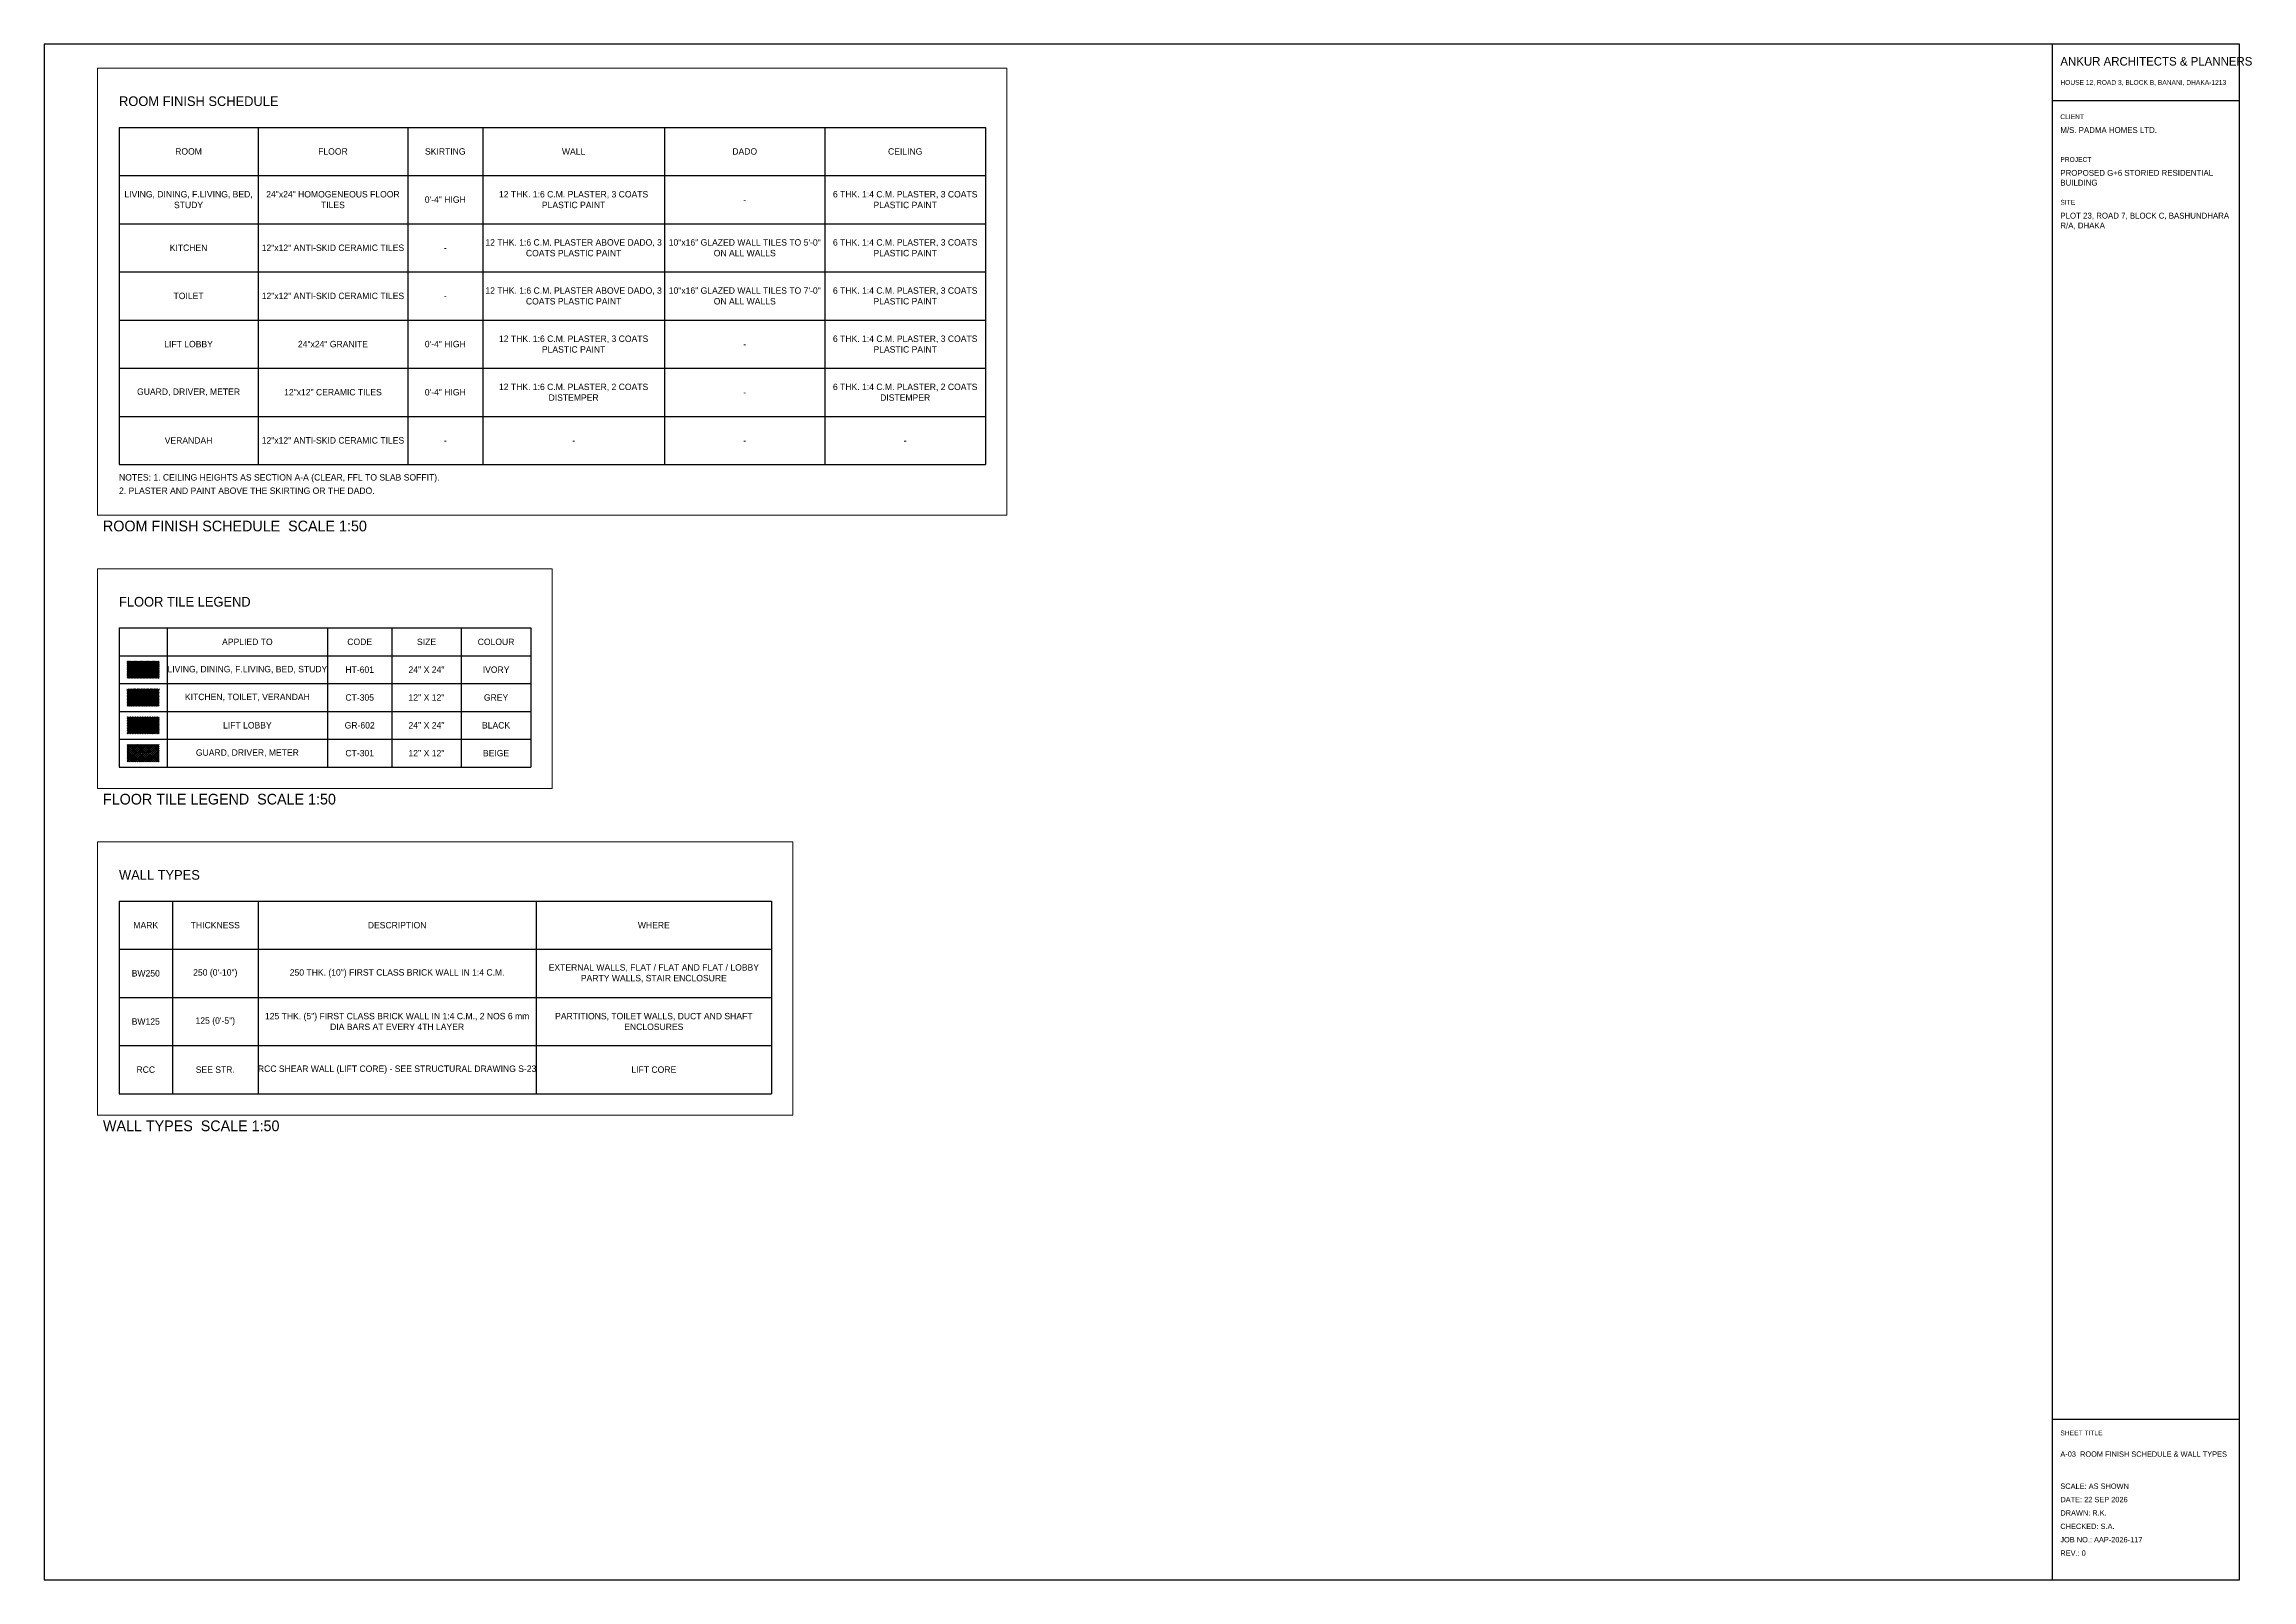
# Paper-space layout 'A-03 ROOM FINISH SCHEDULE AND WALL TYPES' of a CAD drawing. Header units: millimetres. Extents: x 10 to 836, y 10 to 584.
# The model-space entities are those that its viewports show. They can reach past a viewport. Long polylines and large blocks are cut down to what shows.
import ezdxf

# ---------------------------------------------------------------- set-up
doc = ezdxf.new("R2010")
doc.units = ezdxf.units.MM
for name, color, linetype in [('A-SCHED', 7, 'Continuous'), ('A-SCHED-TEXT', 2, 'Continuous'), ('A-TITLE', 7, 'Continuous')]:
    doc.layers.add(name, color=color, linetype=linetype)

msp = doc.modelspace()

# ---------------------------------------------------------------- hatches: boundary and pattern name
at = {"layer": 'A-SCHED'}
h = msp.add_hatch(dxfattribs=at)
h.set_pattern_fill('ANSI37', scale=5)
h.paths.add_polyline_path([(100150, -100940), (100750, -100940), (100750, -100620), (100150, -100620)])
h = msp.add_hatch(dxfattribs=at)
h.set_pattern_fill('ANSI37', scale=6)
h.paths.add_polyline_path([(100150, -101460), (100750, -101460), (100750, -101140), (100150, -101140)])
h = msp.add_hatch(dxfattribs=at)
h.set_pattern_fill('ANSI37', scale=7)
h.paths.add_polyline_path([(100150, -101980), (100750, -101980), (100750, -101660), (100150, -101660)])
h = msp.add_hatch(dxfattribs=at)
h.set_pattern_fill('ANSI37', scale=8)
h.paths.add_polyline_path([(100150, -102500), (100750, -102500), (100750, -102180), (100150, -102180)])

# ---------------------------------------------------------------- linework, layer by layer
for p, q in [((0, -100000), (16200, -100000)), ((0, -100000), (0, -106300)), ((2600, -100000), (2600, -106300)), ((5400, -100000), (5400, -106300)), ((6800, -100000), (6800, -106300)), ((10200, -100000), (10200, -106300)), ((13200, -100000), (13200, -106300)), ((16200, -100000), (16200, -106300)), ((100000, -100000), (107700, -100000)), ((100000, -100000), (100000, -102600)), ((100900, -100000), (100900, -102600)), ((103900, -100000), (103900, -102600)), ((105100, -100000), (105100, -102600)), ((106400, -100000), (106400, -102600)), ((107700, -100000), (107700, -102600)), ((200000, -100000), (212200, -100000)), ((200000, -100000), (200000, -103600)), ((201000, -100000), (201000, -103600)), ((202600, -100000), (202600, -103600)), ((207800, -100000), (207800, -103600)), ((212200, -100000), (212200, -103600)), ((100000, -100520), (107700, -100520)), ((0, -100900), (16200, -100900)), ((100000, -101040), (107700, -101040)), ((200000, -100900), (212200, -100900)), ((0, -101800), (16200, -101800)), ((100000, -101560), (107700, -101560)), ((200000, -101800), (212200, -101800)), ((100000, -102080), (107700, -102080)), ((0, -102700), (16200, -102700)), ((100000, -102600), (107700, -102600)), ((200000, -102700), (212200, -102700)), ((0, -103600), (16200, -103600)), ((200000, -103600), (212200, -103600)), ((0, -104500), (16200, -104500)), ((0, -105400), (16200, -105400)), ((0, -106300), (16200, -106300))]:
    msp.add_line(p, q, dxfattribs=at)

# ---------------------------------------------------------------- texts
at = {"layer": 'A-SCHED-TEXT'}
for s, height, p in [('ROOM FINISH SCHEDULE', 180, (0, -99600)), ('FLOOR TILE LEGEND', 180, (100000, -99600)), ('WALL TYPES', 180, (200000, -99600)), ('NOTES: 1. CEILING HEIGHTS AS SECTION A-A (CLEAR, FFL TO SLAB SOFFIT).', 120, (0, -106600)), ('2. PLASTER AND PAINT ABOVE THE SKIRTING OR THE DADO.', 120, (0, -106850))]:
    msp.add_text(s, height=height, dxfattribs=at).set_placement(p)
at = {"layer": 'A-SCHED-TEXT', "char_height": 120, "attachment_point": 5}
for s, insert, width in [('APPLIED TO', (102400, -100260), 2900), ('CODE', (104500, -100260), 1100), ('SIZE', (105750, -100260), 1200), ('COLOUR', (107050, -100260), 1200), ('ROOM', (1300, -100450), 2500), ('FLOOR', (4000, -100450), 2700), ('SKIRTING', (6100, -100450), 1300), ('WALL', (8500, -100450), 3300), ('DADO', (11700, -100450), 2900), ('CEILING', (14700, -100450), 2900), ('LIVING, DINING, F.LIVING, BED, STUDY', (102400, -100780), 2900), ('HT-601', (104500, -100780), 1100), ("24'' X 24''", (105750, -100780), 1200), ('IVORY', (107050, -100780), 1200), ('MARK', (200500, -100450), 900), ('THICKNESS', (201800, -100450), 1500), ('DESCRIPTION', (205200, -100450), 5100), ('WHERE', (210000, -100450), 4300), ('LIVING, DINING, F.LIVING, BED, STUDY', (1300, -101350), 2500), ('24"x24" HOMOGENEOUS FLOOR TILES', (4000, -101350), 2700), ('0\'-4" HIGH', (6100, -101350), 1300), ('12 THK. 1:6 C.M. PLASTER, 3 COATS PLASTIC PAINT', (8500, -101350), 3300), ('-', (11700, -101350), 2900), ('6 THK. 1:4 C.M. PLASTER, 3 COATS PLASTIC PAINT', (14700, -101350), 2900), ('KITCHEN, TOILET, VERANDAH', (102400, -101300), 2900), ('CT-305', (104500, -101300), 1100), ("12'' X 12''", (105750, -101300), 1200), ('GREY', (107050, -101300), 1200), ('BW250', (200500, -101350), 900), ('250 (0\'-10")', (201800, -101350), 1500), ('250 THK. (10") FIRST CLASS BRICK WALL IN 1:4 C.M.', (205200, -101350), 5100), ('EXTERNAL WALLS, FLAT / FLAT AND FLAT / LOBBY PARTY WALLS, STAIR ENCLOSURE', (210000, -101350), 4300), ('LIFT LOBBY', (102400, -101820), 2900), ('GR-602', (104500, -101820), 1100), ("24'' X 24''", (105750, -101820), 1200), ('BLACK', (107050, -101820), 1200), ('KITCHEN', (1300, -102250), 2500), ('12"x12" ANTI-SKID CERAMIC TILES', (4000, -102250), 2700), ('-', (6100, -102250), 1300), ('12 THK. 1:6 C.M. PLASTER ABOVE DADO, 3 COATS PLASTIC PAINT', (8500, -102250), 3300), ('10"x16" GLAZED WALL TILES TO 5\'-0" ON ALL WALLS', (11700, -102250), 2900), ('6 THK. 1:4 C.M. PLASTER, 3 COATS PLASTIC PAINT', (14700, -102250), 2900), ('GUARD, DRIVER, METER', (102400, -102340), 2900), ('CT-301', (104500, -102340), 1100), ("12'' X 12''", (105750, -102340), 1200), ('BEIGE', (107050, -102340), 1200), ('BW125', (200500, -102250), 900), ('125 (0\'-5")', (201800, -102250), 1500), ('125 THK. (5") FIRST CLASS BRICK WALL IN 1:4 C.M., 2 NOS 6 mm DIA BARS AT EVERY 4TH LAYER', (205200, -102250), 5100), ('PARTITIONS, TOILET WALLS, DUCT AND SHAFT ENCLOSURES', (210000, -102250), 4300), ('TOILET', (1300, -103150), 2500), ('12"x12" ANTI-SKID CERAMIC TILES', (4000, -103150), 2700), ('-', (6100, -103150), 1300), ('12 THK. 1:6 C.M. PLASTER ABOVE DADO, 3 COATS PLASTIC PAINT', (8500, -103150), 3300), ('10"x16" GLAZED WALL TILES TO 7\'-0" ON ALL WALLS', (11700, -103150), 2900), ('6 THK. 1:4 C.M. PLASTER, 3 COATS PLASTIC PAINT', (14700, -103150), 2900), ('RCC', (200500, -103150), 900), ('SEE STR.', (201800, -103150), 1500), ('RCC SHEAR WALL (LIFT CORE) - SEE STRUCTURAL DRAWING S-23', (205200, -103150), 5100), ('LIFT CORE', (210000, -103150), 4300), ('LIFT LOBBY', (1300, -104050), 2500), ('24"x24" GRANITE', (4000, -104050), 2700), ('0\'-4" HIGH', (6100, -104050), 1300), ('12 THK. 1:6 C.M. PLASTER, 3 COATS PLASTIC PAINT', (8500, -104050), 3300), ('6 THK. 1:4 C.M. PLASTER, 3 COATS PLASTIC PAINT', (14700, -104050), 2900), ('-', (11700, -104050), 2900), ('12 THK. 1:6 C.M. PLASTER, 2 COATS DISTEMPER', (8500, -104950), 3300), ('6 THK. 1:4 C.M. PLASTER, 2 COATS DISTEMPER', (14700, -104950), 2900), ('GUARD, DRIVER, METER', (1300, -104950), 2500), ('12"x12" CERAMIC TILES', (4000, -104950), 2700), ('0\'-4" HIGH', (6100, -104950), 1300), ('-', (11700, -104950), 2900), ('VERANDAH', (1300, -105850), 2500), ('12"x12" ANTI-SKID CERAMIC TILES', (4000, -105850), 2700), ('-', (6100, -105850), 1300), ('-', (8500, -105850), 3300), ('-', (11700, -105850), 2900), ('-', (14700, -105850), 2900)]:
    msp.add_mtext(s, dxfattribs=dict(at, insert=insert, width=width))

psp = doc.layouts.new('A-03 ROOM FINISH SCHEDULE AND WALL TYPES')

# ---------------------------------------------------------------- linework, layer by layer
at = {"layer": 'A-TITLE'}
for p, q in [((761, 10), (761, 584)), ((761, 563), (831, 563)), ((761, 70), (831, 70))]:
    psp.add_line(p, q, dxfattribs=at)
psp.add_lwpolyline([(10, 10), (831, 10), (831, 584), (10, 584)], close=True, dxfattribs=at)

# ---------------------------------------------------------------- texts
for s, height, p in [('ANKUR ARCHITECTS & PLANNERS', 3.2, (764, 576)), ('HOUSE 12, ROAD 3, BLOCK B, BANANI, DHAKA-1213', 1.8, (764, 568.8)), ('CLIENT', 1.8, (764, 556)), ('PROJECT', 1.8, (764, 540)), ('SITE', 1.8, (764, 524)), ('ROOM FINISH SCHEDULE  SCALE 1:50', 4, (32, 401.9)), ('FLOOR TILE LEGEND  SCALE 1:50', 4, (32, 299.8)), ('WALL TYPES  SCALE 1:50', 4, (32, 177.7)), ('A-03  ROOM FINISH SCHEDULE & WALL TYPES', 2, (764, 56)), ('SHEET TITLE', 1.8, (764, 64)), ('SCALE: AS SHOWN', 2, (764, 44)), ('DATE: 22 SEP 2026', 2, (764, 39)), ('DRAWN: R.K.', 2, (764, 34)), ('JOB NO.: AAP-2026-117', 2, (764, 24)), ('CHECKED: S.A.', 2, (764, 29)), ('REV.: 0', 2, (764, 19))]:
    psp.add_text(s, height=height, dxfattribs=at).set_placement(p)
at = {"layer": 'A-TITLE', "char_height": 2.2, "width": 64, "attachment_point": 1}
for s, insert in [('M/S. PADMA HOMES LTD.', (764, 553)), ('PROPOSED G+6 STORIED RESIDENTIAL BUILDING', (764, 537)), ('PLOT 23, ROAD 7, BLOCK C, BASHUNDHARA R/A, DHAKA', (764, 521))]:
    psp.add_mtext(s, dxfattribs=dict(at, insert=insert))

# ---------------------------------------------------------------- viewports
at = {"layer": 'VIEWPORTS'}
psp.add_viewport(center=(200, 491.45), size=(340, 167.1), view_center_point=(8100, -103072), view_height=8355, dxfattribs=at)
for center, size, view_center_point, view_height, status in [((115, 346.85), (170, 82.1), (103850, -100947), 4105, 3), ((160, 234.75), (260, 102.1), (206100, -101447), 5105, 4)]:
    psp.add_viewport(center=center, size=size, view_center_point=view_center_point, view_height=view_height, status=status, dxfattribs=at)

doc.saveas('drawing.dxf')
